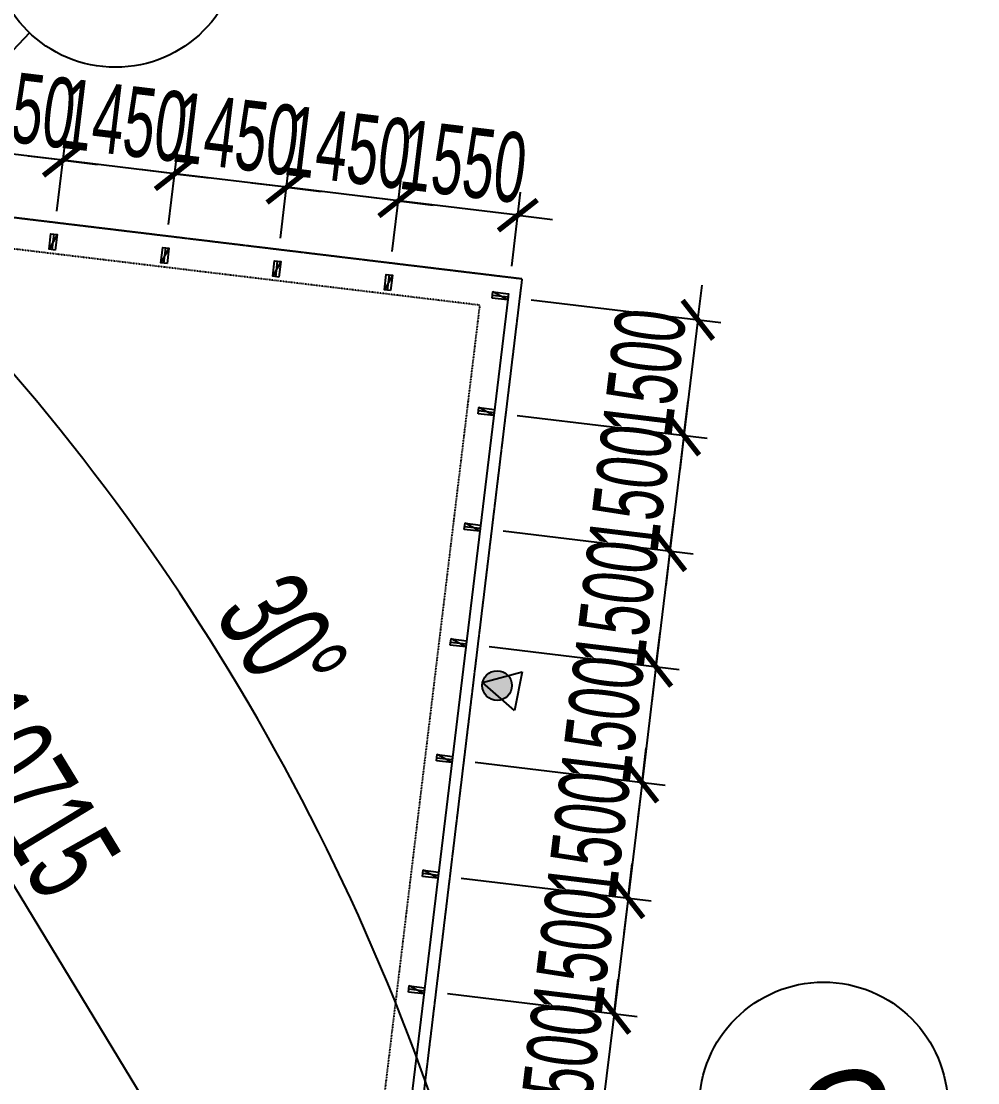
# Model space of a CAD drawing. Extents: x -668578 to 2331563, y -1202445 to 1620273.
# Drawn here: x 859630 to 871946, y 124823 to 138490 of the extents above; entities that cross this region are included whole.
import ezdxf
from ezdxf.enums import TextEntityAlignment as Align

# ---------------------------------------------------------------- set-up
doc = ezdxf.new("R2010")
doc.units = 0
for name, pattern in [('CENTER2', [28.575, 19.05, -3.175, 3.175, -3.175]), ('DASH', [0.35, 0.25, -0.1]), ('DOT2', [0.125, 0, -0.125])]:
    doc.linetypes.add(name, pattern=pattern)
doc.layers.get('0').update_dxf_attribs({"color": 8})
doc.layers.get('Defpoints').update_dxf_attribs({"color": 8})
for name, color, linetype in [('#标注', 8, 'Continuous'), ('#轴线', 8, 'CENTER2'), ('A-AL', 8, 'Continuous'), ('A-FLOR-OTLN', 8, 'DOT2'), ('A-WIND-FRAM', 8, 'Continuous'), ('dim', 8, 'Continuous'), ('消防救援', 8, 'Continuous')]:
    doc.layers.add(name, color=color, linetype=linetype)
doc.styles.add('JHZX', font='jrs.shx', dxfattribs={"width": 0.6, "bigfont": 'jhz.shx'})
doc.dimstyles.new('JZBZ-300', dxfattribs={"dimscale": 300, "dimtxt": 3, "dimasz": 1.5, "dimexe": 1, "dimexo": 1, "dimgap": 0.5, "dimtad": 1, "dimdec": 0, "dimdsep": 46, "dimtxsty": 'JHZX', "dimblk1": 'ARCHTICK', "dimblk2": 'ARCHTICK', "dimsah": 1, "dimcen": 0, "dimclrd": 1, "dimclre": 1, "dimclrt": 2, "dimazin": 2, "dimtfac": 1, "dimtdec": 0, "dimtix": 1, "dimtmove": 0, "dimatfit": 3, "dimfxl": 0, "dimtolj": 1, "dimlwd": -1, "dimlwe": -1, "dimarcsym": 0})
doc.dimstyles.new('JZBZ-400', dxfattribs={"dimscale": 400, "dimtxt": 3, "dimasz": 1.5, "dimexe": 1, "dimexo": 1, "dimgap": 0.5, "dimtad": 1, "dimdec": 0, "dimdsep": 46, "dimtxsty": 'JHZX', "dimblk1": 'ARCHTICK', "dimblk2": 'ARCHTICK', "dimsah": 1, "dimcen": 0, "dimclrd": 1, "dimclre": 1, "dimclrt": 2, "dimazin": 2, "dimtfac": 1, "dimtdec": 0, "dimtix": 1, "dimtmove": 0, "dimatfit": 3, "dimfxl": 0, "dimtolj": 1, "dimlwd": -1, "dimlwe": -1, "dimarcsym": 0})

# ---------------------------------------------------------------- blocks, each defined once
blk = doc.blocks.new('*U2924')
at = {"linetype": 'ByBlock'}
blk.add_line((0, -20), (0, 0), dxfattribs=at)
blk.add_circle((0, -24), 4, dxfattribs=at)
at = {"color": 253, "linetype": 'ByBlock', "style": 'JHZX', "width": 0.75}
blk.add_attdef('AXES', text='', height=4, dxfattribs=at).set_placement((0, -24), align=Align.MIDDLE_CENTER)
blk = doc.blocks.new('_ARCHTICK')
at = {"color": 0, "linetype": 'ByBlock', "const_width": 0.15}
blk.add_lwpolyline([(-0.5, -0.5), (0.5, 0.5)], dxfattribs=at)
blk = doc.blocks.new('*D2944')
at = {"layer": '#标注', "ltscale": 300, "transparency": 16777216}
for p, q in [((169694, 6997), (174873, 12422)), ((175615, -2730), (182813, -622))]:
    blk.add_line(p, q, dxfattribs=at)
blk.add_arc((154503, -8916), 29100, 16.329, 46.329, dxfattribs=at)
at = {"layer": 'Defpoints', "color": 0, "ltscale": 300, "transparency": 16777216}
for p in [(169418, 6708), (180584, 3991), (175231, -2843), (154503, -8916)]:
    blk.add_point(p, dxfattribs=at)
at = {"layer": '#标注', "ltscale": 300, "transparency": 16777216, "xscale": 600, "yscale": 600, "zscale": 600}
for p, rotation in [((174597, 12133), 136.3290280231255), ((182429, -734), 286.3290280231241)]:
    blk.add_blockref('_ARCHTICK', p, dxfattribs=dict(at, rotation=rotation))
at = {"layer": '#标注', "ltscale": 300, "transparency": 16777216, "insert": (180043, 6631), "char_height": 1200, "attachment_point": 5, "rotation": 301.329, "style": 'JHZX'}
blk.add_mtext('\\A1;30°', dxfattribs=at)
blk = doc.blocks.new('*D2979')
at = {"layer": '#标注', "ltscale": 300, "transparency": 16777216}
for p, q in [((169138, 6265), (173663, 9019)), ((173321, 8811), (178892, -342)), ((174709, -2888), (179234, -134))]:
    blk.add_line(p, q, dxfattribs=at)
at = {"layer": 'Defpoints', "color": 0, "ltscale": 300, "transparency": 16777216}
for p in [(168796, 6057), (178892, -342), (174368, -3096)]:
    blk.add_point(p, dxfattribs=at)
at = {"layer": '#标注', "ltscale": 300, "transparency": 16777216, "xscale": 600, "yscale": 600, "zscale": 600}
for p, rotation in [((173321, 8811), 121.3290280231698), ((178892, -342), 301.3290280231699)]:
    blk.add_blockref('_ARCHTICK', p, dxfattribs=dict(at, rotation=rotation))
at = {"layer": '#标注', "ltscale": 300, "transparency": 16777216, "insert": (176790, 4651), "char_height": 1200, "attachment_point": 5, "rotation": 301.329, "style": 'JHZX'}
blk.add_mtext('\\A1;10715', dxfattribs=at)
blk = doc.blocks.new('*D352')
at = {"layer": 'Defpoints', "color": 0, "ltscale": 300, "transparency": 16777216}
for p in [(865898, 134941), (865718, 133452), (868162, 133157)]:
    blk.add_point(p, dxfattribs=at)
at = {"layer": 'dim', "color": 1, "ltscale": 300, "transparency": 16777216}
for p, q in [((868342, 134646), (868396, 135093)), ((866195, 134905), (868640, 134610)), ((868342, 134646), (868162, 133157)), ((866016, 133416), (868460, 133121)), ((868162, 133157), (868108, 132710))]:
    blk.add_line(p, q, dxfattribs=at)
at = {"layer": 'dim', "color": 1, "ltscale": 300, "transparency": 16777216, "xscale": 450, "yscale": 450, "zscale": 450}
for p, rotation in [((868342, 134646), 263.1156299250338), ((868162, 133157), 83.11562992503382)]:
    blk.add_blockref('_ARCHTICK', p, dxfattribs=dict(at, rotation=rotation))
at = {"layer": 'dim', "color": 2, "ltscale": 300, "transparency": 16777216, "insert": (867656, 133974), "char_height": 900, "attachment_point": 5, "rotation": 83.1156, "style": 'JHZX'}
blk.add_mtext('\\A1;1500', dxfattribs=at)
blk = doc.blocks.new('*D353')
at = {"layer": 'Defpoints', "color": 0, "ltscale": 300, "transparency": 16777216}
for p in [(865718, 133452), (865538, 131963), (867982, 131668)]:
    blk.add_point(p, dxfattribs=at)
at = {"layer": 'dim', "color": 1, "ltscale": 300, "transparency": 16777216}
for p, q in [((868162, 133157), (868216, 133604)), ((866016, 133416), (868460, 133121)), ((868162, 133157), (867982, 131668)), ((865836, 131927), (868280, 131632)), ((867982, 131668), (867928, 131221))]:
    blk.add_line(p, q, dxfattribs=at)
at = {"layer": 'dim', "color": 1, "ltscale": 300, "transparency": 16777216, "xscale": 450, "yscale": 450, "zscale": 450}
for p, rotation in [((868162, 133157), 263.1156299250338), ((867982, 131668), 83.11562992503382)]:
    blk.add_blockref('_ARCHTICK', p, dxfattribs=dict(at, rotation=rotation))
at = {"layer": 'dim', "color": 2, "ltscale": 300, "transparency": 16777216, "insert": (867476, 132484), "char_height": 900, "attachment_point": 5, "rotation": 83.1156, "style": 'JHZX'}
blk.add_mtext('\\A1;1500', dxfattribs=at)
blk = doc.blocks.new('*D354')
at = {"layer": 'Defpoints', "color": 0, "ltscale": 300, "transparency": 16777216}
for p in [(865538, 131963), (865358, 130474), (867802, 130179)]:
    blk.add_point(p, dxfattribs=at)
at = {"layer": 'dim', "color": 1, "ltscale": 300, "transparency": 16777216}
for p, q in [((867982, 131668), (868036, 132115)), ((865836, 131927), (868280, 131632)), ((867982, 131668), (867802, 130179)), ((865656, 130438), (868100, 130143)), ((867802, 130179), (867749, 129732))]:
    blk.add_line(p, q, dxfattribs=at)
at = {"layer": 'dim', "color": 1, "ltscale": 300, "transparency": 16777216, "xscale": 450, "yscale": 450, "zscale": 450}
for p, rotation in [((867982, 131668), 263.1156299250338), ((867802, 130179), 83.11562992503382)]:
    blk.add_blockref('_ARCHTICK', p, dxfattribs=dict(at, rotation=rotation))
at = {"layer": 'dim', "color": 2, "ltscale": 300, "transparency": 16777216, "insert": (867297, 130995), "char_height": 900, "attachment_point": 5, "rotation": 83.1156, "style": 'JHZX'}
blk.add_mtext('\\A1;1500', dxfattribs=at)
blk = doc.blocks.new('*D355')
at = {"layer": 'Defpoints', "color": 0, "ltscale": 300, "transparency": 16777216}
for p in [(865358, 130474), (865178, 128985), (867623, 128689)]:
    blk.add_point(p, dxfattribs=at)
at = {"layer": 'dim', "color": 1, "ltscale": 300, "transparency": 16777216}
for p, q in [((867802, 130179), (867856, 130625)), ((865656, 130438), (868100, 130143)), ((867802, 130179), (867623, 128689)), ((865476, 128949), (867921, 128653)), ((867623, 128689), (867569, 128243))]:
    blk.add_line(p, q, dxfattribs=at)
at = {"layer": 'dim', "color": 1, "ltscale": 300, "transparency": 16777216, "xscale": 450, "yscale": 450, "zscale": 450}
for p, rotation in [((867802, 130179), 263.1156299250338), ((867623, 128689), 83.11562992503382)]:
    blk.add_blockref('_ARCHTICK', p, dxfattribs=dict(at, rotation=rotation))
at = {"layer": 'dim', "color": 2, "ltscale": 300, "transparency": 16777216, "insert": (867117, 129506), "char_height": 900, "attachment_point": 5, "rotation": 83.1156, "style": 'JHZX'}
blk.add_mtext('\\A1;1500', dxfattribs=at)
blk = doc.blocks.new('*D356')
at = {"layer": 'Defpoints', "color": 0, "ltscale": 300, "transparency": 16777216}
for p in [(865178, 128985), (864999, 127495), (867443, 127200)]:
    blk.add_point(p, dxfattribs=at)
at = {"layer": 'dim', "color": 1, "ltscale": 300, "transparency": 16777216}
for p, q in [((867623, 128689), (867677, 129136)), ((865476, 128949), (867921, 128653)), ((867623, 128689), (867443, 127200)), ((865296, 127459), (867741, 127164)), ((867443, 127200), (867389, 126754))]:
    blk.add_line(p, q, dxfattribs=at)
at = {"layer": 'dim', "color": 1, "ltscale": 300, "transparency": 16777216, "xscale": 450, "yscale": 450, "zscale": 450}
for p, rotation in [((867623, 128689), 263.1156299250338), ((867443, 127200), 83.11562992503382)]:
    blk.add_blockref('_ARCHTICK', p, dxfattribs=dict(at, rotation=rotation))
at = {"layer": 'dim', "color": 2, "ltscale": 300, "transparency": 16777216, "insert": (866937, 128017), "char_height": 900, "attachment_point": 5, "rotation": 83.1156, "style": 'JHZX'}
blk.add_mtext('\\A1;1500', dxfattribs=at)
blk = doc.blocks.new('*D357')
at = {"layer": 'Defpoints', "color": 0, "ltscale": 300, "transparency": 16777216}
for p in [(864999, 127495), (864819, 126006), (867263, 125711)]:
    blk.add_point(p, dxfattribs=at)
at = {"layer": 'dim', "color": 1, "ltscale": 300, "transparency": 16777216}
for p, q in [((867443, 127200), (867497, 127647)), ((865296, 127459), (867741, 127164)), ((867443, 127200), (867263, 125711)), ((865117, 125970), (867561, 125675)), ((867263, 125711), (867209, 125264))]:
    blk.add_line(p, q, dxfattribs=at)
at = {"layer": 'dim', "color": 1, "ltscale": 300, "transparency": 16777216, "xscale": 450, "yscale": 450, "zscale": 450}
for p, rotation in [((867443, 127200), 263.1156299250338), ((867263, 125711), 83.11562992503382)]:
    blk.add_blockref('_ARCHTICK', p, dxfattribs=dict(at, rotation=rotation))
at = {"layer": 'dim', "color": 2, "ltscale": 300, "transparency": 16777216, "insert": (866757, 126528), "char_height": 900, "attachment_point": 5, "rotation": 83.1156, "style": 'JHZX'}
blk.add_mtext('\\A1;1500', dxfattribs=at)
blk = doc.blocks.new('*D358')
at = {"layer": 'Defpoints', "color": 0, "ltscale": 300, "transparency": 16777216}
for p in [(864819, 126006), (864639, 124517), (867083, 124222)]:
    blk.add_point(p, dxfattribs=at)
at = {"layer": 'dim', "color": 1, "ltscale": 300, "transparency": 16777216}
for p, q in [((867263, 125711), (867317, 126158)), ((865117, 125970), (867561, 125675)), ((867263, 125711), (867083, 124222)), ((864937, 124481), (867381, 124186)), ((867083, 124222), (867029, 123775))]:
    blk.add_line(p, q, dxfattribs=at)
at = {"layer": 'dim', "color": 1, "ltscale": 300, "transparency": 16777216, "xscale": 450, "yscale": 450, "zscale": 450}
for p, rotation in [((867263, 125711), 263.1156299250338), ((867083, 124222), 83.11562992503382)]:
    blk.add_blockref('_ARCHTICK', p, dxfattribs=dict(at, rotation=rotation))
at = {"layer": 'dim', "color": 2, "ltscale": 300, "transparency": 16777216, "insert": (866577, 125038), "char_height": 900, "attachment_point": 5, "rotation": 83.1156, "style": 'JHZX'}
blk.add_mtext('\\A1;1500', dxfattribs=at)
blk = doc.blocks.new('*D459')
at = {"layer": 'Defpoints', "color": 0, "ltscale": 300, "transparency": 16777216}
for p in [(864486, 136178), (864371, 135226), (865910, 135041)]:
    blk.add_point(p, dxfattribs=at)
at = {"layer": 'dim', "color": 1, "ltscale": 300, "transparency": 16777216}
for p, q in [((864407, 135524), (864522, 136476)), ((865946, 135338), (866060, 136290)), ((864486, 136178), (864039, 136232)), ((866024, 135993), (864486, 136178)), ((866024, 135993), (866471, 135939))]:
    blk.add_line(p, q, dxfattribs=at)
at = {"layer": 'dim', "color": 1, "ltscale": 300, "transparency": 16777216, "xscale": 450, "yscale": 450, "zscale": 450}
for p, rotation in [((864486, 136178), 353.1156299249084), ((866024, 135993), 173.1156299249083)]:
    blk.add_blockref('_ARCHTICK', p, dxfattribs=dict(at, rotation=rotation))
at = {"layer": 'dim', "color": 2, "ltscale": 300, "transparency": 16777216, "insert": (865327, 136681), "char_height": 900, "attachment_point": 5, "rotation": 353.1156, "style": 'JHZX'}
blk.add_mtext('\\A1;1550', dxfattribs=at)
blk = doc.blocks.new('*D460')
at = {"layer": 'Defpoints', "color": 0, "ltscale": 300, "transparency": 16777216}
for p in [(863046, 136352), (862931, 135400), (864371, 135226)]:
    blk.add_point(p, dxfattribs=at)
at = {"layer": 'dim', "color": 1, "ltscale": 300, "transparency": 16777216}
for p, q in [((862967, 135698), (863082, 136650)), ((863046, 136352), (862599, 136406)), ((864407, 135524), (864522, 136476)), ((864486, 136178), (863046, 136352)), ((864486, 136178), (864932, 136124))]:
    blk.add_line(p, q, dxfattribs=at)
at = {"layer": 'dim', "color": 1, "ltscale": 300, "transparency": 16777216, "xscale": 450, "yscale": 450, "zscale": 450}
for p, rotation in [((863046, 136352), 353.1156299249084), ((864486, 136178), 173.1156299249084)]:
    blk.add_blockref('_ARCHTICK', p, dxfattribs=dict(at, rotation=rotation))
at = {"layer": 'dim', "color": 2, "ltscale": 300, "transparency": 16777216, "insert": (863838, 136861), "char_height": 900, "attachment_point": 5, "rotation": 353.1156, "style": 'JHZX'}
blk.add_mtext('\\A1;1450', dxfattribs=at)
blk = doc.blocks.new('*D461')
at = {"layer": 'Defpoints', "color": 0, "ltscale": 300, "transparency": 16777216}
for p in [(861607, 136526), (861492, 135574), (862931, 135400)]:
    blk.add_point(p, dxfattribs=at)
at = {"layer": 'dim', "color": 1, "ltscale": 300, "transparency": 16777216}
for p, q in [((861528, 135872), (861643, 136824)), ((861607, 136526), (861160, 136580)), ((862967, 135698), (863082, 136650)), ((863046, 136352), (861607, 136526)), ((863046, 136352), (863493, 136298))]:
    blk.add_line(p, q, dxfattribs=at)
at = {"layer": 'dim', "color": 1, "ltscale": 300, "transparency": 16777216, "xscale": 450, "yscale": 450, "zscale": 450}
for p, rotation in [((861607, 136526), 353.1156299249084), ((863046, 136352), 173.1156299249084)]:
    blk.add_blockref('_ARCHTICK', p, dxfattribs=dict(at, rotation=rotation))
at = {"layer": 'dim', "color": 2, "ltscale": 300, "transparency": 16777216, "insert": (862398, 137035), "char_height": 900, "attachment_point": 5, "rotation": 353.1156, "style": 'JHZX'}
blk.add_mtext('\\A1;1450', dxfattribs=at)
blk = doc.blocks.new('*D462')
at = {"layer": 'Defpoints', "color": 0, "ltscale": 300, "transparency": 16777216}
for p in [(860167, 136700), (860052, 135748), (861492, 135574)]:
    blk.add_point(p, dxfattribs=at)
at = {"layer": 'dim', "color": 1, "ltscale": 300, "transparency": 16777216}
for p, q in [((860088, 136046), (860203, 136998)), ((861528, 135872), (861643, 136824)), ((860167, 136700), (859720, 136754)), ((861607, 136526), (860167, 136700)), ((861607, 136526), (862053, 136472))]:
    blk.add_line(p, q, dxfattribs=at)
at = {"layer": 'dim', "color": 1, "ltscale": 300, "transparency": 16777216, "xscale": 450, "yscale": 450, "zscale": 450}
for p, rotation in [((860167, 136700), 353.1156299249084), ((861607, 136526), 173.1156299249084)]:
    blk.add_blockref('_ARCHTICK', p, dxfattribs=dict(at, rotation=rotation))
at = {"layer": 'dim', "color": 2, "ltscale": 300, "transparency": 16777216, "insert": (860959, 137209), "char_height": 900, "attachment_point": 5, "rotation": 353.1156, "style": 'JHZX'}
blk.add_mtext('\\A1;1450', dxfattribs=at)
blk = doc.blocks.new('*D463')
at = {"layer": 'Defpoints', "color": 0, "ltscale": 300, "transparency": 16777216}
for p in [(858728, 136874), (858613, 135922), (860052, 135748)]:
    blk.add_point(p, dxfattribs=at)
at = {"layer": 'dim', "color": 1, "ltscale": 300, "transparency": 16777216}
for p, q in [((858649, 136219), (858763, 137171)), ((860088, 136046), (860203, 136998)), ((858728, 136874), (858281, 136928)), ((860167, 136700), (858728, 136874)), ((860167, 136700), (860614, 136646))]:
    blk.add_line(p, q, dxfattribs=at)
at = {"layer": 'dim', "color": 1, "ltscale": 300, "transparency": 16777216, "xscale": 450, "yscale": 450, "zscale": 450}
for p, rotation in [((858728, 136874), 353.1156299249084), ((860167, 136700), 173.1156299249084)]:
    blk.add_blockref('_ARCHTICK', p, dxfattribs=dict(at, rotation=rotation))
at = {"layer": 'dim', "color": 2, "ltscale": 300, "transparency": 16777216, "insert": (859519, 137382), "char_height": 900, "attachment_point": 5, "rotation": 353.1156, "style": 'JHZX'}
blk.add_mtext('\\A1;1450', dxfattribs=at)
blk = doc.blocks.new('幕墙分隔')
for p, q in [((-40, -100), (40, 100)), ((0, 100), (0, -100))]:
    blk.add_line(p, q)
blk.add_lwpolyline([(-40, 100), (40, 100), (40, -100), (-40, -100)], close=True)
blk = doc.blocks.new('A$C1BDD5639')
at = {"layer": '消防救援', "linetype": 'ByBlock'}
h = blk.add_hatch(color=256, dxfattribs=at)
h.dxf.hatch_style = 1
edge = h.paths.add_edge_path()
edge.add_arc((-283, 16), 191, 0, 360)
for p, q in [((-475, 16), (0, 254)), ((0, 254), (0, -254)), ((0, -254), (-475, 16))]:
    blk.add_line(p, q, dxfattribs=at)
blk.add_circle((-283, 16), 191, dxfattribs=at)
blk = doc.blocks.new('A$C47405904')
at = {"layer": 'A-AL', "linetype": 'DASH'}
for q in [(16612, 21627), (25814, -3108)]:
    blk.add_line((28625, 20177), q, dxfattribs=at)
blk.add_lwpolyline([(16570, 20028, 3.918632), (25814, -3108, 3.918911)], format="xyb", dxfattribs=at)
at = {"layer": 'A-FLOR-OTLN'}
for q in [(17061, 21170), (24952, -6069)]:
    blk.add_line((28081, 19840), q, dxfattribs=at)
blk.add_arc((0, 0), 25500, 49.4115, 353.1347, dxfattribs=at)
at = {"layer": 'A-WIND-FRAM'}
for p in [(22589, 20654), (24028, 20480), (25468, 20306), (26907, 20133)]:
    blk.add_point(p, dxfattribs=at)
for p, rotation in [((22589, 20654), 173.1156299248039), ((24028, 20480), 173.1156299248039), ((25468, 20306), 173.1156299248039), ((26907, 20133), 173.1156299248039), ((28347, 19959), 83.11562992480388), ((28167, 18470), 83.11562992480388), ((27987, 16980), 83.11562992480388), ((27807, 15491), 83.11562992480388), ((27628, 14002), 83.11562992480388), ((27448, 12513), 83.11562992480388), ((27268, 11024), 83.11562992480388)]:
    blk.add_blockref('幕墙分隔', p, dxfattribs=dict(at, rotation=rotation))
at = {"layer": '消防救援', "linetype": 'ByBlock', "rotation": 348.6353852312589}
blk.add_blockref('A$C1BDD5639', (28580, 14871), dxfattribs=at)
blk = doc.blocks.new('DSGDFG')
at = {"layer": '#轴线', "ltscale": 200}
for radius in [206950, 212800, 220600, 228400, 236200]:
    blk.add_arc((197092.2, 166179.2), radius, 218.438892, 265.140584, dxfattribs=at)
at = {"layer": '#标注', "linetype": 'ByBlock'}
for p, xscale, yscale, rotation, values in [((171265.4, 8643.5), 400.0000000000003, 400.0000000000003, 136.3288078296103, {'AXES': '6'}), ((177799.1, -2090.4), 399.9999999999999, 399.9999999999999, 106.3288078296103, {'AXES': '5'})]:
    blk.add_blockref('*U2924', p, dxfattribs=dict(at, xscale=xscale, yscale=yscale, rotation=rotation)).add_auto_attribs(values)
at = {"layer": '#标注', "ltscale": 300}
dim = blk.add_angular_dim_3p(base=(180583.8, 3991), center=(154502.6, -8915.6), p1=(175231.3, -2842.7), p2=(169417.8, 6708.1), dimstyle='JZBZ-400', override={"dimclrd": 256, "dimclre": 256, "dimclrt": 256}, dxfattribs=at)
dim.commit()
dim.dimension.update_dxf_attribs({"geometry": '*D2944', "text_midpoint": (180043.1, 6631)})
dim = blk.add_aligned_dim(p1=(168796.3, 6057.1), p2=(174367.6, -3095.7), distance=5296.9, dimstyle='JZBZ-400', override={"dimclrd": 256, "dimclre": 256, "dimclrt": 256}, dxfattribs=at)
dim.commit()
dim.dimension.update_dxf_attribs({"geometry": '*D2979', "text_midpoint": (176789.9, 4650.8)})
blk = doc.blocks.new('HGDTRET')
at = {"layer": 'dim', "ltscale": 300}
blk.add_lwpolyline([(865897.6, 134941.3), (863200.6, 112603.5)], dxfattribs=at)
for base, p1, p2, picture, middle in [((858727.5, 136873.6), (860052.1, 135747.8), (858612.6, 135921.6), '*D463', (859519.2, 137382.4)), ((860167.1, 136699.8), (861491.7, 135574), (860052.1, 135747.8), '*D462', (860958.7, 137208.6)), ((861606.6, 136526), (862931.2, 135400.2), (861491.7, 135574), '*D461', (862398.3, 137034.8)), ((863046.1, 136352.2), (864370.7, 135226.4), (862931.2, 135400.2), '*D460', (863837.8, 136861))]:
    dim = blk.add_linear_dim(base=base, p1=p1, p2=p2, angle=353.11563, dimstyle='JZBZ-300', override={"dimtmove": 1}, dxfattribs=at)
    dim.commit()
    dim.dimension.update_dxf_attribs({"geometry": picture, "text_midpoint": middle})
for p1, p2, distance, picture, middle in [((865909.5, 135040.6), (864370.7, 135226.4), -959, '*D459', (865327, 136681.2)), ((865897.6, 134941.3), (865717.8, 133452.1), 2462.1, '*D352', (867656.3, 133973.5)), ((865717.8, 133452.1), (865538, 131962.9), 2462.1, '*D353', (867476.5, 132484.3)), ((865538, 131962.9), (865358.2, 130473.7), 2462.1, '*D354', (867296.7, 130995.1)), ((865358.2, 130473.7), (865178.4, 128984.6), 2462.1, '*D355', (867116.9, 129506)), ((865178.4, 128984.6), (864998.6, 127495.4), 2462.1, '*D356', (866937.1, 128016.8)), ((864998.6, 127495.4), (864818.8, 126006.2), 2462.1, '*D357', (866757.3, 126527.6)), ((864818.8, 126006.2), (864639, 124517), 2462.1, '*D358', (866577.5, 125038.4))]:
    dim = blk.add_aligned_dim(p1=p1, p2=p2, distance=distance, dimstyle='JZBZ-300', dxfattribs=at)
    dim.commit()
    dim.dimension.update_dxf_attribs({"geometry": picture, "text_midpoint": middle})

msp = doc.modelspace()

# ---------------------------------------------------------------- block references
at = {"layer": '#标注'}
for name, p in [('HGDTRET', (0, 0)), ('DSGDFG', (682948.9, 123910))]:
    msp.add_blockref(name, p, dxfattribs=at)
at = {"layer": 'dim', "ltscale": 300}
msp.add_blockref('A$C47405904', (837451.5, 114994.4), dxfattribs=at)

doc.saveas('drawing.dxf')
